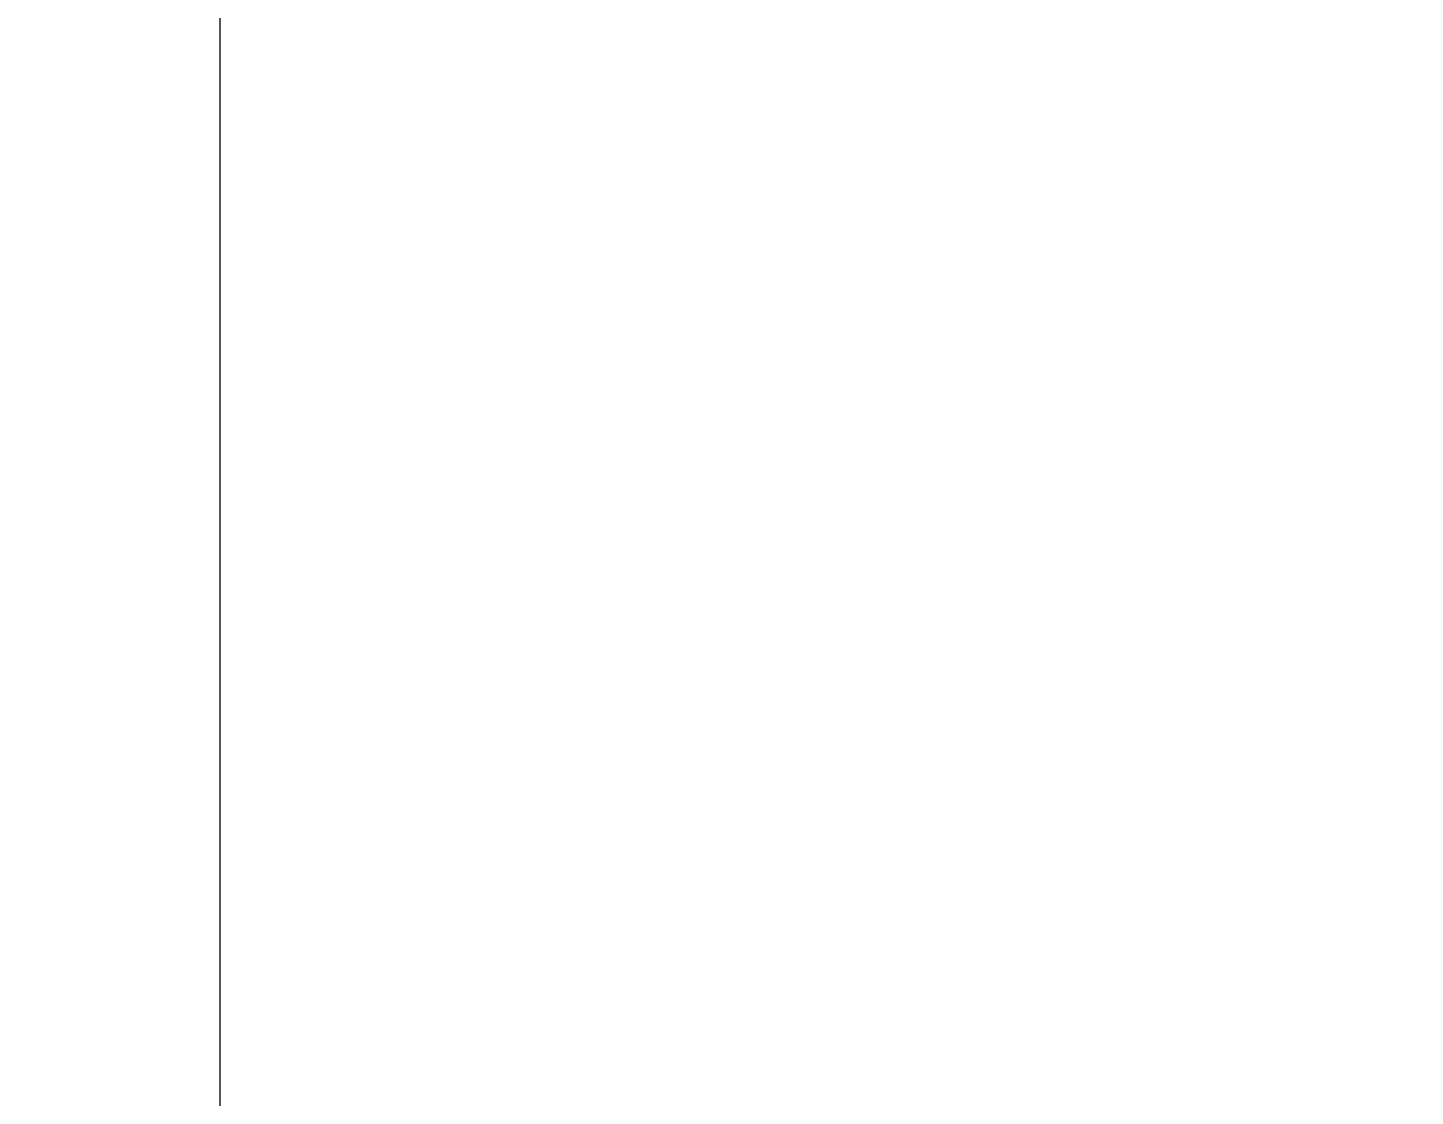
# Model space of a CAD drawing. Extents: x 1661 to 2451, y 0 to 579.
# Drawn here: x 2179.76 to 2211.45, y 297.68 to 322.09 of the extents above; entities that cross this region are included whole.
import ezdxf

# ---------------------------------------------------------------- set-up
doc = ezdxf.new("R2010")
doc.units = 0
doc.header["$LTSCALE"] = 10
doc.header["$MEASUREMENT"] = 0
doc.header["$PDMODE"] = 3
doc.header["$PDSIZE"] = -10
doc.layers.get('0').update_dxf_attribs({"linetype": 'CONTINUOUS'})
doc.layers.get('DEFPOINTS').update_dxf_attribs({"linetype": 'CONTINUOUS'})
doc.layers.add('1', color=7, linetype='CONTINUOUS')
doc.styles.add('Daelim Dimension', font='')
doc.styles.get('Daelim Dimension').set_extended_font_data('나눔고딕')
doc.dimstyles.new('DEFAULT', dxfattribs={"dimscale": 2, "dimtxt": 2, "dimasz": 2, "dimexe": 0, "dimexo": 2, "dimgap": 1, "dimtad": 1, "dimdec": 0, "dimzin": 9, "dimdsep": 46, "dimtxsty": 'Daelim Dimension', "dimcen": 0.5, "dimclrd": 5, "dimclre": 5, "dimclrt": 256, "dimadec": 1, "dimazin": 0, "dimtfac": 1, "dimtdec": 0, "dimtix": 1, "dimtmove": 0, "dimatfit": 3, "dimfxl": 1, "dimtolj": 1, "dimtzin": 1, "dimlwd": 9, "dimlwe": 9, "dimarcsym": 0})

# ---------------------------------------------------------------- blocks, each defined once
blk = doc.blocks.new('*D11')
at = {"color": 5, "lineweight": 9, "ltscale": 0.5, "transparency": 16777216}
for p, q in [((2146.989, 470.764), (1973.318, 470.764)), ((1975.318, 466.764), (1975.318, 277.281)), ((2140.649, 273.281), (1973.318, 273.281))]:
    blk.add_line(p, q, dxfattribs=at)
at = {"color": 5, "linetype": 'ByBlock', "lineweight": 9, "ltscale": 0.5, "transparency": 16777216}
for p, q in [((2212.678, 377.281), (2263.051, 377.281)), ((2263.051, 373.281), (2263.051, 277.281)), ((2212.678, 273.281), (2263.051, 273.281))]:
    blk.add_line(p, q, dxfattribs=at)
at = {"color": 5, "ltscale": 0.5, "transparency": 16777216}
for points in [[(1974.651, 466.764), (1975.984, 466.764), (1975.318, 470.764)], [(2262.384, 373.281), (2263.717, 373.281), (2263.051, 377.281)], [(1974.651, 277.281), (1975.984, 277.281), (1975.318, 273.281)], [(2262.384, 277.281), (2263.717, 277.281), (2263.051, 273.281)]]:
    blk.add_solid(points, dxfattribs=at)
at = {"layer": 'DEFPOINTS', "color": 0, "ltscale": 0.5, "transparency": 16777216}
for p in [(2150.989, 470.764), (2208.678, 377.281), (1975.318, 273.281), (2144.649, 273.281), (2208.678, 273.281), (2263.051, 273.281)]:
    blk.add_point(p, dxfattribs=at)
at = {"color": 7, "ltscale": 0.5, "transparency": 16777216, "insert": (1967.874, 372.022), "char_height": 10, "attachment_point": 5, "rotation": 90, "style": 'Daelim Dimension'}
blk.add_mtext('\\A1;197', dxfattribs=at)
at = {"ltscale": 0.5, "transparency": 16777216, "insert": (2258.887, 325.281), "char_height": 4, "attachment_point": 5, "rotation": 90, "style": 'Daelim Dimension'}
blk.add_mtext('\\A1;104', dxfattribs=at)

msp = doc.modelspace()

# ---------------------------------------------------------------- linework, layer by layer
at = {"layer": '1', "color": 7, "linetype": 'Continuous', "lineweight": 18}
msp.add_line((2184.149, 277.781), (2184.149, 425.281), dxfattribs=at)

# ---------------------------------------------------------------- dimensions: what is measured, and where the dimension line sits
at = {"color": 5, "ltscale": 0.5}
dim = msp.add_linear_dim(base=(1975.318, 273.281), p1=(2150.989, 470.764), p2=(2144.649, 273.281), angle=90, dimstyle='DEFAULT', override={"dimtxt": 5, "dimexe": 1, "dimclrt": 7}, dxfattribs=at)
dim.commit()
dim.dimension.update_dxf_attribs({"geometry": '*D11', "text_midpoint": (1967.874, 372.022)})

doc.saveas('drawing.dxf')
